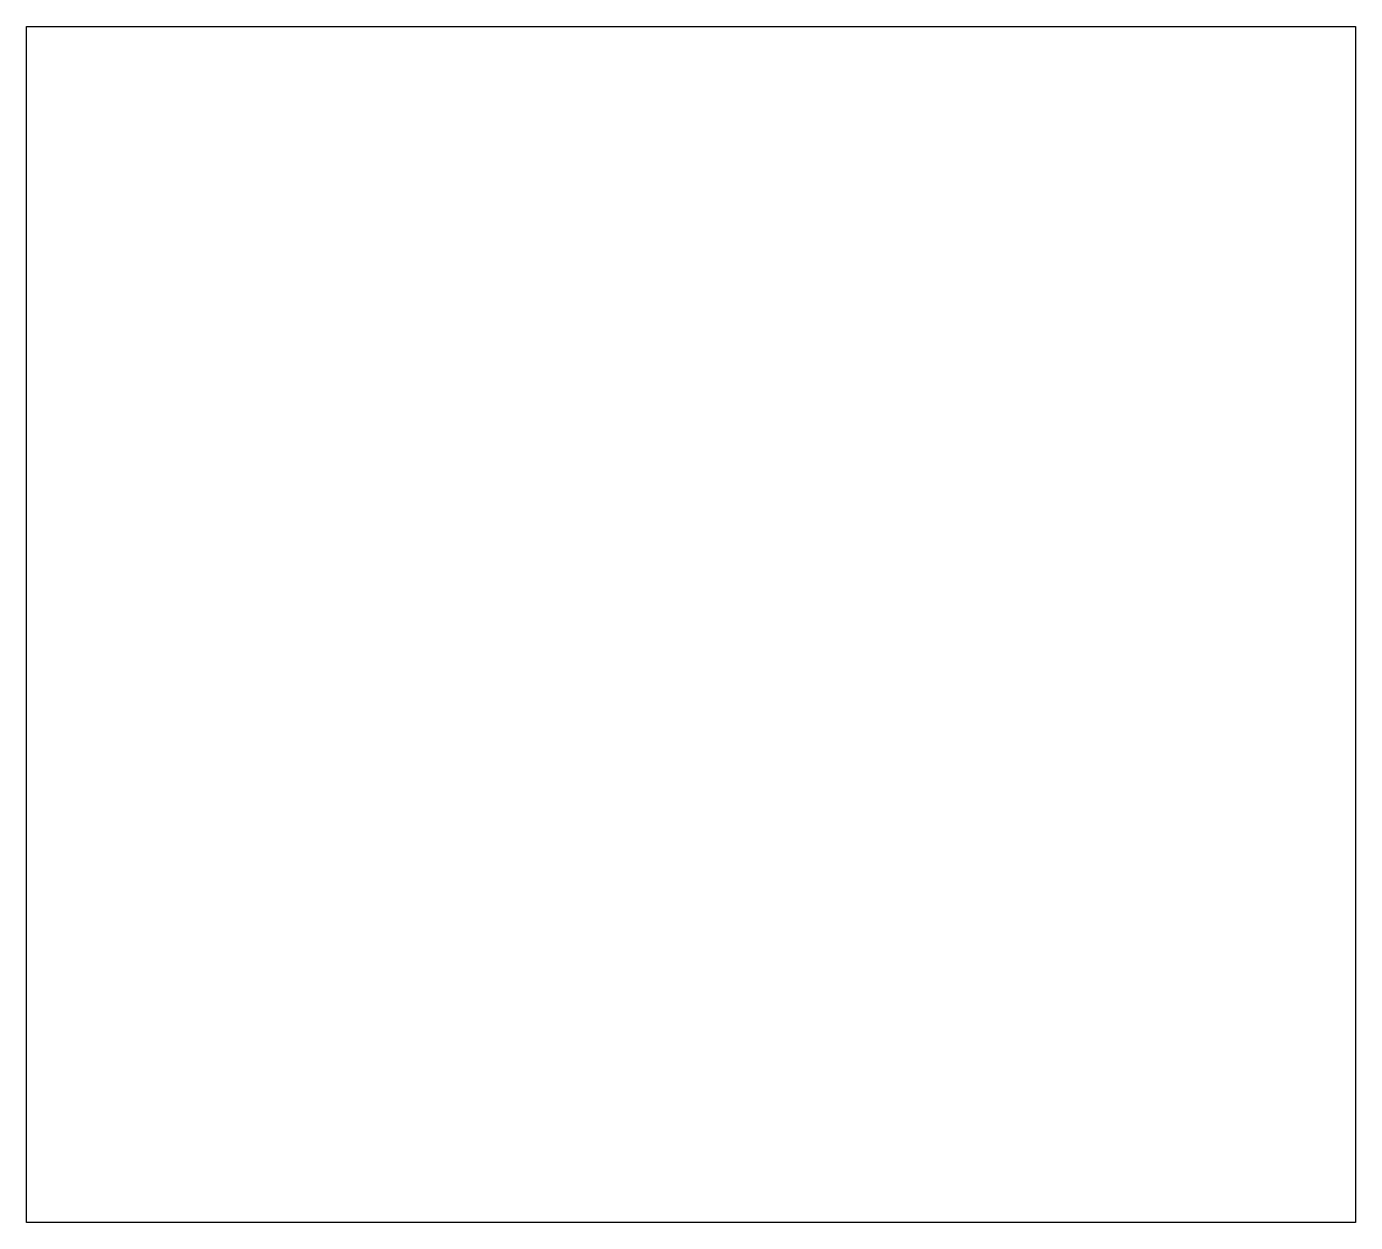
# Model space of a CAD drawing. Header units: millimetres. Extents: x 20 to 60, y -56 to -20.
import ezdxf

# ---------------------------------------------------------------- set-up
doc = ezdxf.new("R2010")
doc.units = ezdxf.units.MM
doc.layers.add('Edge.Cuts', color=40, linetype='CONTINUOUS', true_color=0xfabd2f)

msp = doc.modelspace()

# ---------------------------------------------------------------- linework, layer by layer
at = {"layer": 'Edge.Cuts', "linetype": 'CONTINUOUS'}
for p, q in [((20, -20), (60, -20)), ((20, -56), (20, -20)), ((60, -20), (60, -56)), ((60, -56), (20, -56))]:
    msp.add_line(p, q, dxfattribs=at)

doc.saveas('drawing.dxf')
